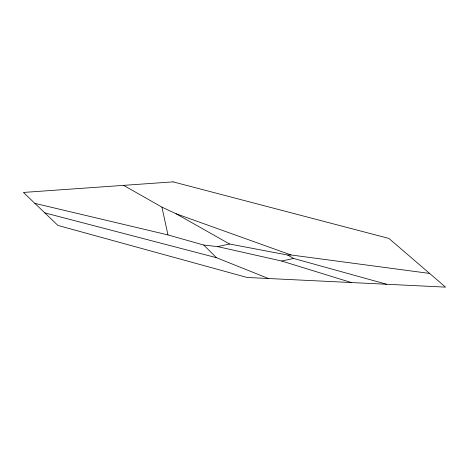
<?xml version="1.0" encoding="UTF-8"?>
<svg xmlns="http://www.w3.org/2000/svg" width="469" height="469" viewBox="0 0 469 469"><rect width="100%" height="100%" fill="white"/><g stroke="black" fill="none" stroke-linecap="round" stroke-linejoin="round"><path stroke-width="0.7" d="M34.87 203.37L167.961 234.922L203.769 245.064L217.587 246.6L281.681 261.034L293.6 258.454L386.732 284.273M217.587 246.6L229.587 244.015L287.72 255.06L290.985 254.966L429.616 273.433M44.795 212.879L216.438 257.686L268.403 278.51M281.681 261.034L351.387 282.549M123.605 185.361L161.94 207.151L176.022 213.741L290.985 254.966M176.022 213.741L229.587 244.015M287.72 255.06L293.6 258.454M203.769 245.064L216.438 257.686M161.94 207.151L167.961 234.922M173.09 181.866L23.45 192.437L57.91 225.431L247.104 277.472L445.55 287.134L388.907 238.434L173.09 181.866"/></g></svg>
